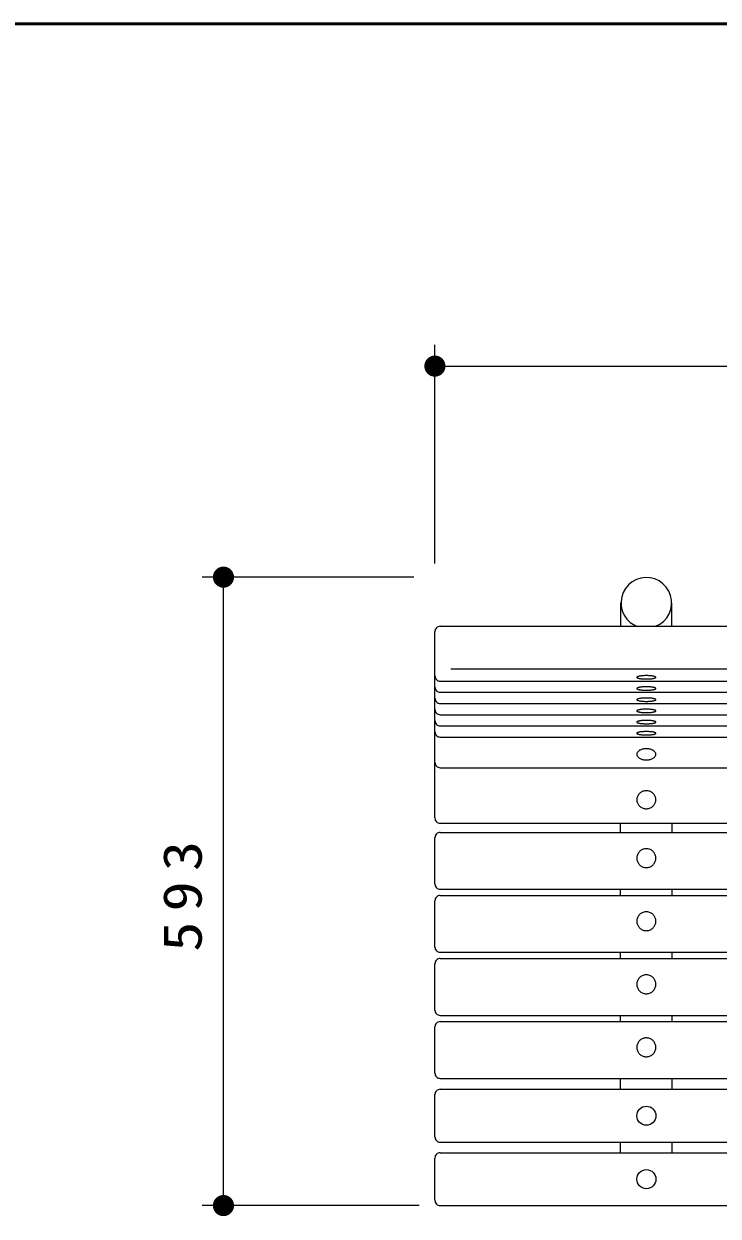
# Model space of a CAD drawing. Units: millimetres on the paper, scale 1:20. Extents: x -365 to 10, y -38 to 257.
# Drawn here: x -329.4 to -296.6, y 200.6 to 257 of the extents above; entities that cross this region are included whole.
import ezdxf

# ---------------------------------------------------------------- set-up
doc = ezdxf.new("R2010")
doc.units = ezdxf.units.MM
doc.layers.add('LY_1', color=7, linetype='Continuous', lineweight=25)
doc.layers.add('LY_2', color=7, linetype='Continuous', lineweight=13)
doc.styles.add('ＭＳ ゴシック', font='')
doc.styles.get('ＭＳ ゴシック').set_extended_font_data('MS Gothic')

# ---------------------------------------------------------------- blocks, each defined once
blk = doc.blocks.new('filled_dot')
at = {"color": 0, "linetype": 'Continuous', "lineweight": -2, "const_width": 1.25}
blk.add_lwpolyline([(-0.625, 0, 1), (0.625, 0, 1)], format="xyb", close=True, dxfattribs=at)

msp = doc.modelspace()

# ---------------------------------------------------------------- linework, layer by layer
at = {"layer": 'LY_1', "lineweight": 13}
for p, q in [((-309.955, 231.469), (-309.955, 241.811)), ((-309.955, 240.811), (-219.955, 240.811)), ((-310.955, 230.828), (-320.955, 230.828)), ((-319.955, 201.103), (-319.955, 230.828)), ((-309.205, 226.489), (-220.705, 226.489)), ((-310.705, 201.103), (-320.955, 201.103))]:
    msp.add_line(p, q, dxfattribs=at)
at = {"layer": 'LY_1'}
for p, q in [((-301.155, 228.502), (-301.155, 229.615)), ((-298.755, 228.502), (-298.755, 229.615)), ((-309.705, 228.502), (-220.205, 228.502)), ((-309.955, 219.436), (-309.955, 228.252)), ((-309.705, 225.91), (-220.205, 225.91)), ((-309.705, 225.381), (-220.205, 225.381)), ((-309.705, 224.851), (-220.205, 224.851)), ((-309.705, 224.322), (-267.845, 224.322)), ((-309.705, 223.792), (-267.879, 223.792)), ((-309.705, 223.263), (-266.739, 223.263)), ((-309.705, 221.814), (-266.83, 221.814)), ((-309.705, 219.186), (-266.83, 219.186)), ((-301.17, 218.753), (-301.17, 219.186)), ((-298.74, 218.753), (-298.74, 219.186)), ((-309.955, 216.316), (-309.955, 218.503)), ((-309.705, 218.753), (-266.83, 218.753)), ((-309.705, 216.066), (-266.83, 216.066)), ((-301.17, 215.77), (-301.17, 216.066)), ((-298.74, 215.77), (-298.74, 216.066)), ((-309.955, 213.334), (-309.955, 215.52)), ((-309.705, 215.77), (-266.83, 215.77)), ((-309.705, 213.084), (-266.83, 213.084)), ((-309.705, 212.788), (-266.83, 212.788)), ((-301.17, 212.788), (-301.17, 213.084)), ((-298.74, 212.788), (-298.74, 213.084)), ((-309.955, 210.351), (-309.955, 212.538)), ((-309.705, 210.101), (-266.83, 210.101)), ((-309.705, 209.805), (-266.83, 209.805)), ((-301.17, 209.805), (-301.17, 210.101)), ((-298.74, 209.805), (-298.74, 210.101)), ((-309.955, 207.368), (-309.955, 209.555)), ((-309.705, 207.118), (-266.205, 207.118)), ((-301.17, 206.603), (-301.17, 207.118)), ((-298.74, 206.603), (-298.74, 207.118)), ((-309.705, 206.603), (-266.205, 206.603)), ((-309.955, 204.353), (-309.955, 206.353)), ((-309.705, 204.103), (-220.205, 204.103)), ((-309.705, 203.603), (-220.205, 203.603)), ((-301.17, 203.603), (-301.17, 204.103)), ((-298.74, 203.603), (-298.74, 204.103)), ((-309.955, 201.353), (-309.955, 203.353)), ((-309.705, 201.103), (-220.205, 201.103))]:
    msp.add_line(p, q, dxfattribs=at)
msp.add_lwpolyline([(-299.517, 228.502), (-299.317, 228.602), (-299.14, 228.737), (-298.99, 228.903), (-298.875, 229.094), (-298.796, 229.303), (-298.758, 229.522), (-298.762, 229.745), (-298.807, 229.963), (-298.892, 230.17), (-299.013, 230.357), (-299.168, 230.518), (-299.349, 230.648), (-299.552, 230.742), (-299.769, 230.797), (-299.992, 230.81), (-300.214, 230.783), (-300.427, 230.715), (-300.623, 230.608), (-300.796, 230.468), (-300.94, 230.297), (-301.05, 230.103), (-301.122, 229.892), (-301.153, 229.671), (-301.143, 229.449), (-301.092, 229.232), (-301.001, 229.029), (-300.873, 228.845), (-300.714, 228.689), (-300.56, 228.583), (-300.392, 228.501)], dxfattribs=at)
for points in [[(-300.405, 226.091), (-300.403, 226.084), (-300.398, 226.077), (-300.389, 226.07), (-300.378, 226.063), (-300.363, 226.057), (-300.345, 226.051), (-300.323, 226.045), (-300.3, 226.039), (-300.273, 226.034), (-300.244, 226.03), (-300.213, 226.025), (-300.18, 226.022), (-300.145, 226.019), (-300.109, 226.016), (-300.071, 226.014), (-300.033, 226.012), (-299.994, 226.011), (-299.955, 226.011), (-299.916, 226.011), (-299.877, 226.012), (-299.838, 226.014), (-299.801, 226.016), (-299.765, 226.019), (-299.73, 226.022), (-299.697, 226.025), (-299.666, 226.03), (-299.637, 226.034), (-299.61, 226.039), (-299.586, 226.045), (-299.565, 226.051), (-299.547, 226.057), (-299.532, 226.063), (-299.52, 226.07), (-299.512, 226.077), (-299.507, 226.084), (-299.505, 226.091), (-299.507, 226.097), (-299.512, 226.104), (-299.52, 226.111), (-299.532, 226.118), (-299.547, 226.124), (-299.565, 226.13), (-299.586, 226.136), (-299.61, 226.142), (-299.637, 226.147), (-299.666, 226.151), (-299.697, 226.156), (-299.73, 226.159), (-299.765, 226.163), (-299.801, 226.165), (-299.838, 226.167), (-299.877, 226.169), (-299.916, 226.17), (-299.955, 226.17), (-299.994, 226.17), (-300.033, 226.169), (-300.071, 226.167), (-300.109, 226.165), (-300.145, 226.163), (-300.18, 226.159), (-300.213, 226.156), (-300.244, 226.151), (-300.273, 226.147), (-300.3, 226.142), (-300.323, 226.136), (-300.345, 226.13), (-300.363, 226.124), (-300.378, 226.118), (-300.389, 226.111), (-300.398, 226.104), (-300.403, 226.097)], [(-300.405, 225.561), (-300.403, 225.554), (-300.398, 225.547), (-300.389, 225.54), (-300.378, 225.534), (-300.363, 225.527), (-300.345, 225.521), (-300.323, 225.515), (-300.3, 225.51), (-300.273, 225.505), (-300.244, 225.5), (-300.213, 225.496), (-300.18, 225.492), (-300.145, 225.489), (-300.109, 225.486), (-300.071, 225.484), (-300.033, 225.483), (-299.994, 225.482), (-299.955, 225.482), (-299.916, 225.482), (-299.877, 225.483), (-299.838, 225.484), (-299.801, 225.486), (-299.765, 225.489), (-299.73, 225.492), (-299.697, 225.496), (-299.666, 225.5), (-299.637, 225.505), (-299.61, 225.51), (-299.586, 225.515), (-299.565, 225.521), (-299.547, 225.527), (-299.532, 225.534), (-299.52, 225.54), (-299.512, 225.547), (-299.507, 225.554), (-299.505, 225.561), (-299.507, 225.568), (-299.512, 225.575), (-299.52, 225.582), (-299.532, 225.588), (-299.547, 225.595), (-299.565, 225.601), (-299.586, 225.607), (-299.61, 225.612), (-299.637, 225.617), (-299.666, 225.622), (-299.697, 225.626), (-299.73, 225.63), (-299.765, 225.633), (-299.801, 225.636), (-299.838, 225.638), (-299.877, 225.639), (-299.916, 225.64), (-299.955, 225.64), (-299.994, 225.64), (-300.033, 225.639), (-300.071, 225.638), (-300.109, 225.636), (-300.145, 225.633), (-300.18, 225.63), (-300.213, 225.626), (-300.244, 225.622), (-300.273, 225.617), (-300.3, 225.612), (-300.323, 225.607), (-300.345, 225.601), (-300.363, 225.595), (-300.378, 225.588), (-300.389, 225.582), (-300.398, 225.575), (-300.403, 225.568)], [(-300.405, 225.032), (-300.403, 225.025), (-300.398, 225.018), (-300.389, 225.011), (-300.378, 225.004), (-300.363, 224.998), (-300.345, 224.992), (-300.323, 224.986), (-300.3, 224.98), (-300.273, 224.975), (-300.244, 224.971), (-300.213, 224.966), (-300.18, 224.963), (-300.145, 224.96), (-300.109, 224.957), (-300.071, 224.955), (-300.033, 224.953), (-299.994, 224.952), (-299.955, 224.952), (-299.916, 224.952), (-299.877, 224.953), (-299.838, 224.955), (-299.801, 224.957), (-299.765, 224.96), (-299.73, 224.963), (-299.697, 224.966), (-299.666, 224.971), (-299.637, 224.975), (-299.61, 224.98), (-299.586, 224.986), (-299.565, 224.992), (-299.547, 224.998), (-299.532, 225.004), (-299.52, 225.011), (-299.512, 225.018), (-299.507, 225.025), (-299.505, 225.032), (-299.507, 225.038), (-299.512, 225.045), (-299.52, 225.052), (-299.532, 225.059), (-299.547, 225.065), (-299.565, 225.071), (-299.586, 225.077), (-299.61, 225.083), (-299.637, 225.088), (-299.666, 225.092), (-299.697, 225.097), (-299.73, 225.1), (-299.765, 225.104), (-299.801, 225.106), (-299.838, 225.108), (-299.877, 225.11), (-299.916, 225.111), (-299.955, 225.111), (-299.994, 225.111), (-300.033, 225.11), (-300.071, 225.108), (-300.109, 225.106), (-300.145, 225.104), (-300.18, 225.1), (-300.213, 225.097), (-300.244, 225.092), (-300.273, 225.088), (-300.3, 225.083), (-300.323, 225.077), (-300.345, 225.071), (-300.363, 225.065), (-300.378, 225.059), (-300.389, 225.052), (-300.398, 225.045), (-300.403, 225.038)], [(-300.405, 224.502), (-300.403, 224.495), (-300.398, 224.488), (-300.389, 224.481), (-300.378, 224.475), (-300.363, 224.468), (-300.345, 224.462), (-300.323, 224.456), (-300.3, 224.451), (-300.273, 224.446), (-300.244, 224.441), (-300.213, 224.437), (-300.18, 224.433), (-300.145, 224.43), (-300.109, 224.427), (-300.071, 224.425), (-300.033, 224.424), (-299.994, 224.423), (-299.955, 224.423), (-299.916, 224.423), (-299.877, 224.424), (-299.838, 224.425), (-299.801, 224.427), (-299.765, 224.43), (-299.73, 224.433), (-299.697, 224.437), (-299.666, 224.441), (-299.637, 224.446), (-299.61, 224.451), (-299.586, 224.456), (-299.565, 224.462), (-299.547, 224.468), (-299.532, 224.475), (-299.52, 224.481), (-299.512, 224.488), (-299.507, 224.495), (-299.505, 224.502), (-299.507, 224.509), (-299.512, 224.516), (-299.52, 224.523), (-299.532, 224.529), (-299.547, 224.536), (-299.565, 224.542), (-299.586, 224.548), (-299.61, 224.553), (-299.637, 224.558), (-299.666, 224.563), (-299.697, 224.567), (-299.73, 224.571), (-299.765, 224.574), (-299.801, 224.577), (-299.838, 224.579), (-299.877, 224.58), (-299.916, 224.581), (-299.955, 224.581), (-299.994, 224.581), (-300.033, 224.58), (-300.071, 224.579), (-300.109, 224.577), (-300.145, 224.574), (-300.18, 224.571), (-300.213, 224.567), (-300.244, 224.563), (-300.273, 224.558), (-300.3, 224.553), (-300.323, 224.548), (-300.345, 224.542), (-300.363, 224.536), (-300.378, 224.529), (-300.389, 224.523), (-300.398, 224.516), (-300.403, 224.509)], [(-300.405, 223.973), (-300.403, 223.966), (-300.398, 223.959), (-300.389, 223.952), (-300.378, 223.945), (-300.363, 223.939), (-300.345, 223.933), (-300.323, 223.927), (-300.3, 223.921), (-300.273, 223.916), (-300.244, 223.912), (-300.213, 223.907), (-300.18, 223.904), (-300.145, 223.901), (-300.109, 223.898), (-300.071, 223.896), (-300.033, 223.894), (-299.994, 223.893), (-299.955, 223.893), (-299.916, 223.893), (-299.877, 223.894), (-299.838, 223.896), (-299.801, 223.898), (-299.765, 223.901), (-299.73, 223.904), (-299.697, 223.907), (-299.666, 223.912), (-299.637, 223.916), (-299.61, 223.921), (-299.586, 223.927), (-299.565, 223.933), (-299.547, 223.939), (-299.532, 223.945), (-299.52, 223.952), (-299.512, 223.959), (-299.507, 223.966), (-299.505, 223.973), (-299.507, 223.979), (-299.512, 223.986), (-299.52, 223.993), (-299.532, 224), (-299.547, 224.006), (-299.565, 224.012), (-299.586, 224.018), (-299.61, 224.024), (-299.637, 224.029), (-299.666, 224.033), (-299.697, 224.038), (-299.73, 224.041), (-299.765, 224.044), (-299.801, 224.047), (-299.838, 224.049), (-299.877, 224.051), (-299.916, 224.052), (-299.955, 224.052), (-299.994, 224.052), (-300.033, 224.051), (-300.071, 224.049), (-300.109, 224.047), (-300.145, 224.044), (-300.18, 224.041), (-300.213, 224.038), (-300.244, 224.033), (-300.273, 224.029), (-300.3, 224.024), (-300.323, 224.018), (-300.345, 224.012), (-300.363, 224.006), (-300.378, 224), (-300.389, 223.993), (-300.398, 223.986), (-300.403, 223.979)], [(-300.405, 223.443), (-300.403, 223.436), (-300.398, 223.429), (-300.389, 223.422), (-300.378, 223.416), (-300.363, 223.409), (-300.345, 223.403), (-300.323, 223.397), (-300.3, 223.392), (-300.273, 223.387), (-300.244, 223.382), (-300.213, 223.378), (-300.18, 223.374), (-300.145, 223.371), (-300.109, 223.368), (-300.071, 223.366), (-300.033, 223.365), (-299.994, 223.364), (-299.955, 223.364), (-299.916, 223.364), (-299.877, 223.365), (-299.838, 223.366), (-299.801, 223.368), (-299.765, 223.371), (-299.73, 223.374), (-299.697, 223.378), (-299.666, 223.382), (-299.637, 223.387), (-299.61, 223.392), (-299.586, 223.397), (-299.565, 223.403), (-299.547, 223.409), (-299.532, 223.416), (-299.52, 223.422), (-299.512, 223.429), (-299.507, 223.436), (-299.505, 223.443), (-299.507, 223.45), (-299.512, 223.457), (-299.52, 223.464), (-299.532, 223.47), (-299.547, 223.477), (-299.565, 223.483), (-299.586, 223.489), (-299.61, 223.494), (-299.637, 223.499), (-299.666, 223.504), (-299.697, 223.508), (-299.73, 223.512), (-299.765, 223.515), (-299.801, 223.518), (-299.838, 223.52), (-299.877, 223.521), (-299.916, 223.522), (-299.955, 223.522), (-299.994, 223.522), (-300.033, 223.521), (-300.071, 223.52), (-300.109, 223.518), (-300.145, 223.515), (-300.18, 223.512), (-300.213, 223.508), (-300.244, 223.504), (-300.273, 223.499), (-300.3, 223.494), (-300.323, 223.489), (-300.345, 223.483), (-300.363, 223.477), (-300.378, 223.47), (-300.389, 223.464), (-300.398, 223.457), (-300.403, 223.45)], [(-300.405, 222.45), (-300.403, 222.427), (-300.398, 222.404), (-300.389, 222.381), (-300.378, 222.359), (-300.363, 222.338), (-300.345, 222.318), (-300.323, 222.298), (-300.3, 222.28), (-300.273, 222.263), (-300.244, 222.247), (-300.213, 222.233), (-300.18, 222.221), (-300.145, 222.21), (-300.109, 222.201), (-300.071, 222.194), (-300.033, 222.189), (-299.994, 222.186), (-299.955, 222.185), (-299.916, 222.186), (-299.877, 222.189), (-299.838, 222.194), (-299.801, 222.201), (-299.765, 222.21), (-299.73, 222.221), (-299.697, 222.233), (-299.666, 222.247), (-299.637, 222.263), (-299.61, 222.28), (-299.586, 222.298), (-299.565, 222.318), (-299.547, 222.338), (-299.532, 222.359), (-299.52, 222.381), (-299.512, 222.404), (-299.507, 222.427), (-299.505, 222.45), (-299.507, 222.473), (-299.512, 222.496), (-299.52, 222.518), (-299.532, 222.54), (-299.547, 222.562), (-299.565, 222.582), (-299.586, 222.602), (-299.61, 222.62), (-299.637, 222.637), (-299.666, 222.652), (-299.697, 222.667), (-299.73, 222.679), (-299.765, 222.69), (-299.801, 222.698), (-299.838, 222.705), (-299.877, 222.71), (-299.916, 222.713), (-299.955, 222.714), (-299.994, 222.713), (-300.033, 222.71), (-300.071, 222.705), (-300.109, 222.698), (-300.145, 222.69), (-300.18, 222.679), (-300.213, 222.667), (-300.244, 222.652), (-300.273, 222.637), (-300.3, 222.62), (-300.323, 222.602), (-300.345, 222.582), (-300.363, 222.562), (-300.378, 222.54), (-300.389, 222.518), (-300.398, 222.496), (-300.403, 222.473)], [(-300.405, 220.301), (-300.403, 220.263), (-300.398, 220.227), (-300.389, 220.19), (-300.378, 220.155), (-300.363, 220.121), (-300.345, 220.088), (-300.323, 220.056), (-300.3, 220.027), (-300.273, 220), (-300.244, 219.975), (-300.213, 219.952), (-300.18, 219.932), (-300.145, 219.915), (-300.109, 219.901), (-300.071, 219.89), (-300.033, 219.881), (-299.994, 219.877), (-299.955, 219.875), (-299.916, 219.877), (-299.877, 219.881), (-299.838, 219.89), (-299.801, 219.901), (-299.765, 219.915), (-299.73, 219.932), (-299.697, 219.952), (-299.666, 219.975), (-299.637, 220), (-299.61, 220.027), (-299.586, 220.056), (-299.565, 220.088), (-299.547, 220.121), (-299.532, 220.155), (-299.52, 220.19), (-299.512, 220.227), (-299.507, 220.263), (-299.505, 220.301), (-299.507, 220.338), (-299.512, 220.374), (-299.52, 220.411), (-299.532, 220.446), (-299.547, 220.48), (-299.565, 220.513), (-299.586, 220.545), (-299.61, 220.574), (-299.637, 220.601), (-299.666, 220.626), (-299.697, 220.649), (-299.73, 220.669), (-299.765, 220.686), (-299.801, 220.7), (-299.838, 220.712), (-299.877, 220.72), (-299.916, 220.724), (-299.955, 220.726), (-299.994, 220.724), (-300.033, 220.72), (-300.071, 220.712), (-300.109, 220.7), (-300.145, 220.686), (-300.18, 220.669), (-300.213, 220.649), (-300.244, 220.626), (-300.273, 220.601), (-300.3, 220.574), (-300.323, 220.545), (-300.345, 220.513), (-300.363, 220.48), (-300.378, 220.446), (-300.389, 220.411), (-300.398, 220.374), (-300.403, 220.338)], [(-300.405, 217.535), (-300.403, 217.496), (-300.398, 217.458), (-300.389, 217.42), (-300.378, 217.382), (-300.363, 217.346), (-300.345, 217.312), (-300.323, 217.279), (-300.3, 217.248), (-300.273, 217.219), (-300.244, 217.193), (-300.213, 217.169), (-300.18, 217.148), (-300.145, 217.13), (-300.109, 217.115), (-300.071, 217.103), (-300.033, 217.095), (-299.994, 217.09), (-299.955, 217.088), (-299.916, 217.09), (-299.877, 217.095), (-299.838, 217.103), (-299.801, 217.115), (-299.765, 217.13), (-299.73, 217.148), (-299.697, 217.169), (-299.666, 217.193), (-299.637, 217.219), (-299.61, 217.248), (-299.586, 217.279), (-299.565, 217.312), (-299.547, 217.346), (-299.532, 217.382), (-299.52, 217.42), (-299.512, 217.458), (-299.507, 217.496), (-299.505, 217.535), (-299.507, 217.574), (-299.512, 217.613), (-299.52, 217.651), (-299.532, 217.689), (-299.547, 217.725), (-299.565, 217.759), (-299.586, 217.792), (-299.61, 217.823), (-299.637, 217.852), (-299.666, 217.878), (-299.697, 217.902), (-299.73, 217.923), (-299.765, 217.941), (-299.801, 217.956), (-299.838, 217.968), (-299.877, 217.976), (-299.916, 217.981), (-299.955, 217.983), (-299.994, 217.981), (-300.033, 217.976), (-300.071, 217.968), (-300.109, 217.956), (-300.145, 217.941), (-300.18, 217.923), (-300.213, 217.902), (-300.244, 217.878), (-300.273, 217.852), (-300.3, 217.823), (-300.323, 217.792), (-300.345, 217.759), (-300.363, 217.725), (-300.378, 217.689), (-300.389, 217.651), (-300.398, 217.613), (-300.403, 217.574)], [(-300.405, 214.553), (-300.403, 214.514), (-300.398, 214.475), (-300.389, 214.437), (-300.378, 214.4), (-300.363, 214.364), (-300.345, 214.329), (-300.323, 214.296), (-300.3, 214.265), (-300.273, 214.236), (-300.244, 214.21), (-300.213, 214.186), (-300.18, 214.165), (-300.145, 214.147), (-300.109, 214.132), (-300.071, 214.121), (-300.033, 214.112), (-299.994, 214.107), (-299.955, 214.105), (-299.916, 214.107), (-299.877, 214.112), (-299.838, 214.121), (-299.801, 214.132), (-299.765, 214.147), (-299.73, 214.165), (-299.697, 214.186), (-299.666, 214.21), (-299.637, 214.236), (-299.61, 214.265), (-299.586, 214.296), (-299.565, 214.329), (-299.547, 214.364), (-299.532, 214.4), (-299.52, 214.437), (-299.512, 214.475), (-299.507, 214.514), (-299.505, 214.553), (-299.507, 214.592), (-299.512, 214.631), (-299.52, 214.669), (-299.532, 214.706), (-299.547, 214.742), (-299.565, 214.777), (-299.586, 214.809), (-299.61, 214.84), (-299.637, 214.869), (-299.666, 214.896), (-299.697, 214.919), (-299.73, 214.94), (-299.765, 214.958), (-299.801, 214.973), (-299.838, 214.985), (-299.877, 214.993), (-299.916, 214.999), (-299.955, 215), (-299.994, 214.999), (-300.033, 214.993), (-300.071, 214.985), (-300.109, 214.973), (-300.145, 214.958), (-300.18, 214.94), (-300.213, 214.919), (-300.244, 214.896), (-300.273, 214.869), (-300.3, 214.84), (-300.323, 214.809), (-300.345, 214.777), (-300.363, 214.742), (-300.378, 214.706), (-300.389, 214.669), (-300.398, 214.631), (-300.403, 214.592)], [(-300.405, 211.57), (-300.403, 211.531), (-300.398, 211.493), (-300.389, 211.454), (-300.378, 211.417), (-300.363, 211.381), (-300.345, 211.347), (-300.323, 211.314), (-300.3, 211.283), (-300.273, 211.254), (-300.244, 211.228), (-300.213, 211.204), (-300.18, 211.183), (-300.145, 211.165), (-300.109, 211.15), (-300.071, 211.138), (-300.033, 211.13), (-299.994, 211.125), (-299.955, 211.123), (-299.916, 211.125), (-299.877, 211.13), (-299.838, 211.138), (-299.801, 211.15), (-299.765, 211.165), (-299.73, 211.183), (-299.697, 211.204), (-299.666, 211.228), (-299.637, 211.254), (-299.61, 211.283), (-299.586, 211.314), (-299.565, 211.347), (-299.547, 211.381), (-299.532, 211.417), (-299.52, 211.454), (-299.512, 211.493), (-299.507, 211.531), (-299.505, 211.57), (-299.507, 211.609), (-299.512, 211.648), (-299.52, 211.686), (-299.532, 211.723), (-299.547, 211.759), (-299.565, 211.794), (-299.586, 211.827), (-299.61, 211.858), (-299.637, 211.887), (-299.666, 211.913), (-299.697, 211.937), (-299.73, 211.958), (-299.765, 211.976), (-299.801, 211.991), (-299.838, 212.002), (-299.877, 212.011), (-299.916, 212.016), (-299.955, 212.018), (-299.994, 212.016), (-300.033, 212.011), (-300.071, 212.002), (-300.109, 211.991), (-300.145, 211.976), (-300.18, 211.958), (-300.213, 211.937), (-300.244, 211.913), (-300.273, 211.887), (-300.3, 211.858), (-300.323, 211.827), (-300.345, 211.794), (-300.363, 211.759), (-300.378, 211.723), (-300.389, 211.686), (-300.398, 211.648), (-300.403, 211.609)], [(-300.405, 208.588), (-300.403, 208.549), (-300.398, 208.51), (-300.389, 208.472), (-300.378, 208.435), (-300.363, 208.398), (-300.345, 208.364), (-300.323, 208.331), (-300.3, 208.3), (-300.273, 208.271), (-300.244, 208.245), (-300.213, 208.221), (-300.18, 208.2), (-300.145, 208.182), (-300.109, 208.167), (-300.071, 208.155), (-300.033, 208.147), (-299.994, 208.142), (-299.955, 208.14), (-299.916, 208.142), (-299.877, 208.147), (-299.838, 208.155), (-299.801, 208.167), (-299.765, 208.182), (-299.73, 208.2), (-299.697, 208.221), (-299.666, 208.245), (-299.637, 208.271), (-299.61, 208.3), (-299.586, 208.331), (-299.565, 208.364), (-299.547, 208.398), (-299.532, 208.435), (-299.52, 208.472), (-299.512, 208.51), (-299.507, 208.549), (-299.505, 208.588), (-299.507, 208.627), (-299.512, 208.665), (-299.52, 208.703), (-299.532, 208.741), (-299.547, 208.777), (-299.565, 208.811), (-299.586, 208.844), (-299.61, 208.875), (-299.637, 208.904), (-299.666, 208.93), (-299.697, 208.954), (-299.73, 208.975), (-299.765, 208.993), (-299.801, 209.008), (-299.838, 209.02), (-299.877, 209.028), (-299.916, 209.033), (-299.955, 209.035), (-299.994, 209.033), (-300.033, 209.028), (-300.071, 209.02), (-300.109, 209.008), (-300.145, 208.993), (-300.18, 208.975), (-300.213, 208.954), (-300.244, 208.93), (-300.273, 208.904), (-300.3, 208.875), (-300.323, 208.844), (-300.345, 208.811), (-300.363, 208.777), (-300.378, 208.741), (-300.389, 208.703), (-300.398, 208.665), (-300.403, 208.627)]]:
    msp.add_lwpolyline(points, close=True, dxfattribs=at)
for centre in [(-299.955, 205.353), (-299.955, 202.353)]:
    msp.add_circle(centre, 0.45, dxfattribs=at)
for centre, start, end in [((-309.705, 228.252), 89.9999, 179.9999), ((-309.705, 226.16), 179.9999, 270), ((-309.705, 225.631), 179.9999, 270), ((-309.705, 225.101), 179.9999, 270), ((-309.705, 224.572), 179.9999, 270), ((-309.705, 224.042), 179.9999, 270), ((-309.705, 223.513), 179.9999, 270), ((-309.705, 222.064), 179.9999, 270), ((-309.705, 219.436), 179.9999, 270), ((-309.705, 218.503), 89.9999, 179.9999), ((-309.705, 216.316), 179.9999, 270), ((-309.705, 215.52), 89.9999, 179.9999), ((-309.705, 213.334), 179.9999, 270), ((-309.705, 212.538), 89.9999, 179.9999), ((-309.705, 210.351), 179.9999, 270), ((-309.705, 209.555), 89.9999, 179.9999), ((-309.705, 207.368), 179.9999, 270), ((-309.705, 206.353), 89.9999, 179.9999), ((-309.705, 204.353), 179.9999, 270), ((-309.705, 203.353), 89.9999, 179.9999), ((-309.705, 201.353), 179.9999, 270)]:
    msp.add_arc(centre, 0.25, start, end, dxfattribs=at)
at = {"layer": 'LY_2', "lineweight": 50}
msp.add_line((0, 257), (-365, 257), dxfattribs=at)

# ---------------------------------------------------------------- block references
at = {"layer": 'LY_1', "lineweight": 13, "xscale": 0.4, "yscale": 0.4}
msp.add_blockref('filled_dot', (-309.955, 240.811), dxfattribs=at)
for p, rotation in [((-319.955, 230.828), 270), ((-319.955, 201.103), 90)]:
    msp.add_blockref('filled_dot', p, dxfattribs=dict(at, rotation=rotation))

# ---------------------------------------------------------------- texts
at = {"layer": 'LY_1', "insert": (-320.955, 215.966), "char_height": 1.833, "attachment_point": 8, "rotation": 90, "style": 'ＭＳ ゴシック'}
msp.add_mtext('\\T1.33;\\W1.15;593', dxfattribs=at)

doc.saveas('drawing.dxf')
